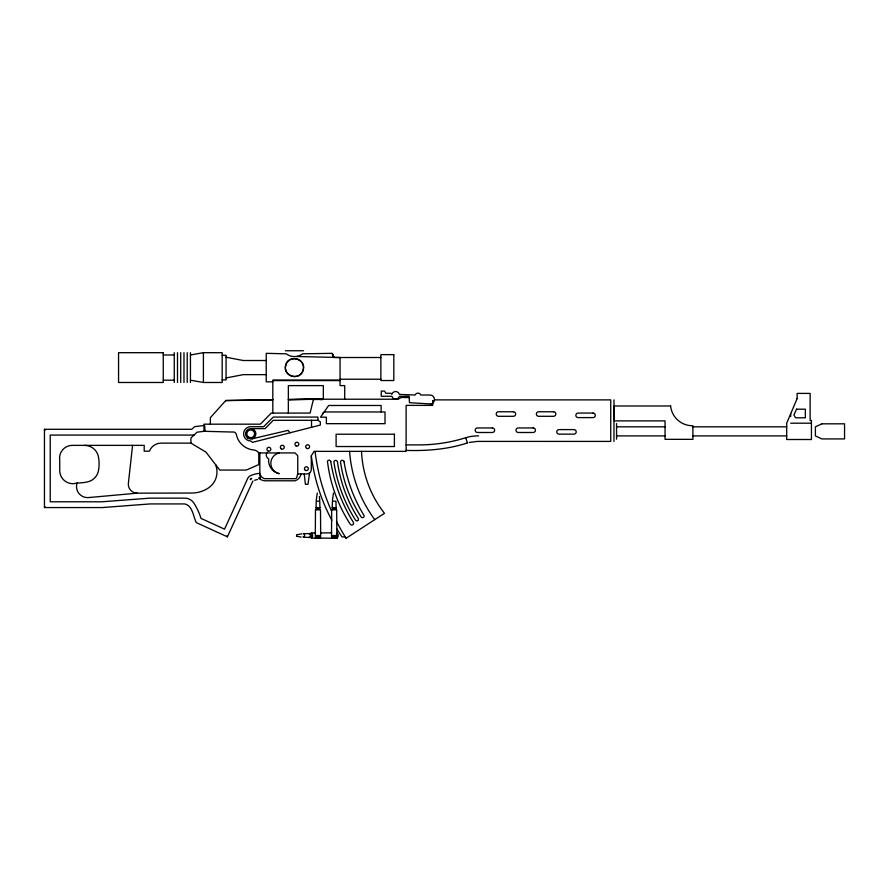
<?xml version="1.0" encoding="UTF-8"?>
<svg xmlns="http://www.w3.org/2000/svg" width="889" height="889" viewBox="0 0 889 889"><rect width="100%" height="100%" fill="white"/><g stroke="black" fill="none" stroke-linecap="round" stroke-linejoin="round"><path stroke-width="1.33" d="M316.039 507.908L316.217 501.185L319.751 501.185L319.94 507.908M332.23 507.908L332.419 501.185L335.942 501.185L336.131 507.908M316.251 500.207L317.273 493.062M332.442 500.207L333.464 493.062M132.583 445.367L128.372 483.338A8.846 8.846 0 0 0 137.262 493.162L191.724 493.039A29.993 29.993 0 0 0 208.459 487.939A19.302 19.302 0 0 0 215.538 464.558M309.572 472.948L307.983 484.283L305.394 484.283L304.238 473.981M434.31 400.839L434.488 399.55A4.578 4.578 0 0 0 429.309 395.027L420.886 395.027A3.156 3.156 0 0 0 415.063 395.027L399.394 394.372A3.889 3.889 0 0 0 391.882 394.305L391.06 393.271L385.882 393.271L384.481 391.093L381.248 391.093L381.248 396.272L391.871 396.272A3.889 3.889 0 0 0 399.383 396.316L409.096 396.272L409.485 402.695L432.665 404.084M252.921 480.971L227.406 536.823L196.258 522.588C193.313 516.576 192.546 505.485 184.69 503.93L150.052 503.93L102.268 507.563L44.45 507.563L44.45 429.298L191.735 429.298L194.502 426.709L204.025 425.464M313.428 399.339L322.551 399.083L288.358 399.672L322.551 399.205L313.428 399.35L321.729 399.217M259.932 474.604L262.144 477.449L264.422 478.682L294.859 478.682A2.045 2.045 0 0 0 296.859 477.037A17.936 17.936 0 0 1 297.759 473.981L306.827 473.981A4.678 4.678 0 0 0 311.306 469.314L311.306 455.713L314.139 451.368L406.106 451.368L406.106 405.384L432.665 405.384L432.665 400.617M225.784 400.495L210.36 417.697L210.36 424.175M44.45 507.563L45.239 506.786M336.72 528.711A184.301 184.301 0 0 0 341.998 536.889L345.232 536.889L346.121 538.256L384.481 513.309A107.88 107.88 0 0 1 361.512 451.368M254.632 480.238L257.666 479.427M272.812 381.826L266.233 381.826L266.233 353.333L286.247 353.822C290.992 357.5 297.915 357.5 302.649 353.822L332.208 353.333L333.464 356.111L332.208 353.822L333.419 355.244M467.37 442.978C447.645 449.378 426.742 451.056 406.106 450.401M296.47 534.811L302.049 533.811M469.236 442.444L477.537 441.4L610.743 441.411L610.743 399.883L434.443 399.883M252.043 438.833L287.98 430.376L290.192 432.743M190.446 380.181L203.403 382.481L222.183 382.481L222.183 352.689L203.403 352.689L190.446 354.989M226.073 377.947L243.242 374.647L266.233 374.647M137.262 493.162L88.956 497.54A11.101 11.101 0 0 1 77.065 483.005A13.168 13.168 0 0 1 59.719 470.514L59.719 460.146A12.768 12.768 0 0 1 72.32 445.367L144.207 445.367L144.207 451.19L149.396 451.19A12.602 12.602 0 0 1 161.142 443.133L190.935 443.133L205.948 452.101L219.772 470.07L246.32 470.07L258.777 464.591L258.777 452.934A6.879 6.879 0 0 0 253.732 450.001A19.536 19.536 0 0 1 236.341 434.477A3.156 3.156 0 0 0 232.507 432.043L204.025 431.298L204.025 424.175L260.377 424.175L271.245 413.074L310.105 413.074L313.461 399.217L398.305 399.217L401.061 397.516L409.485 397.516M260.155 477.771L258.81 477.882L260.233 479.127M303.782 533.733L309.772 533.556M225.806 400.472L272.812 399.694M225.673 400.628L272.812 399.85M313.384 399.517L322.551 399.372M288.358 399.45L322.551 398.917L322.551 399.561L319.918 399.594M311.483 533L315.517 532.967M320.907 532.922L331.664 532.844M250.698 428.642L265.078 428.609L273.267 420.308L317.951 420.308L320.318 421.819L320.318 425.064L252.532 442.344L250.698 440.955A7.123 7.123 0 0 1 243.575 433.821A7.123 7.123 0 0 1 250.698 426.698L263.655 426.698L273.267 417.074L317.951 417.074L317.951 420.308M285.38 350.744L303.516 350.744M163.254 354.989L174.255 354.989M222.183 355.278L226.073 355.278L226.073 379.892L222.183 379.892M380.87 357.511L334.231 357.511L333.742 356.322M266.233 360.512L243.242 360.512L226.073 357.222M340.065 379.236L380.87 379.236M272.812 413.074L272.812 380.081L340.065 380.081M163.254 380.181L174.255 380.181M272.812 380.581L340.065 380.592M432.665 400.739L434.321 400.739M324.174 411.963L385.015 411.963L385.015 423.675L326.385 423.675L326.385 417.197L320.551 417.197L328.663 405.484L381.125 405.484L381.125 411.963M790.699 423.197L811.435 423.197M616.566 426.831L665.061 426.831M692.909 426.831L786.687 426.831M194.013 435.077L50.229 435.077L50.229 501.785L102.046 501.785L149.83 498.151L184.812 498.151A10.812 10.812 0 0 1 193.902 503.118A61.73 61.73 0 0 1 200.981 518.398L224.55 529.155L247.698 478.493A5.656 5.656 0 0 1 250.42 475.737A25.314 25.314 0 0 1 259.844 473.359L259.844 452.934M616.566 435.899L665.061 435.899M692.909 435.899L786.687 435.899M406.106 444.889L419.063 444.889A155.519 155.519 0 0 0 465.792 437.71A39.305 39.305 0 0 1 478.615 435.899M258.777 452.934L295.037 452.934L297.759 455.713L297.759 473.981M316.039 507.641L319.94 507.641M332.23 507.641L336.131 507.641M316.039 508.73L319.94 508.73M332.23 508.73L336.131 508.73M315.784 536.067L320.196 536.067M331.975 536.067L336.386 536.067M315.239 536.623L320.74 536.623M331.43 536.623L336.931 536.623M316.684 537.978L319.295 537.978M332.875 537.978L335.486 537.978M315.239 538.256L320.74 538.256M331.43 538.256L336.931 538.256M316.995 399.217L323.329 399.217L323.329 385.615L288.358 385.615L288.358 413.074M311.483 538.012L334.364 538.189M296.793 356.5L340.065 357.511L340.065 385.615L344.71 385.615L344.71 399.217M303.782 537.267L309.772 537.456M301.193 537.123L296.47 536.189M296.559 536.211L297.248 536.423M44.45 429.298L45.239 430.087M227.017 535.778L227.406 536.823M465.792 437.71L467.325 442.8M204.559 425.398L204.937 428.287M205.126 429.665L205.315 431.132L197.091 432.198L190.935 437.955L190.935 443.133M319.395 496.418L319.718 500.207M259.844 473.359L260.199 478.338M790.699 413.718L790.699 416.43M616.566 423.597L616.566 439.144M613.977 399.883L613.977 441.411M333.219 355.922L333.219 357.489M322.551 413.074L322.551 414.318M311.528 420.308L311.528 427.298M203.403 352.689L203.403 382.481M190.446 352.689L190.446 382.481M187.212 352.689L187.212 382.481M183.979 352.689L183.979 382.481M180.734 352.689L180.734 382.481M177.5 352.689L177.5 382.481M174.255 352.689L174.255 382.481M303.582 533.8A1.767 0.8 -90 0 1 304.538 534.9A1.767 0.8 -90 0 1 304.127 537.1A1.767 0.8 -90 0 1 303.093 536.378M336.464 532.844A2.756 1.256 -90 0 1 338.009 536.211A2.756 1.256 -90 0 1 335.909 537.456M336.542 534.789A2.756 1.256 -90 0 1 336.542 536.211M336.22 537.456A2.756 1.256 -90 0 1 334.442 537.456M335.342 537.412A2.2 1 -90 0 1 334.342 537.412M335.22 537.401A2.689 1.222 -90 0 1 333.497 537.401M310.672 533.733A2.5 1.145 -90 0 1 312.283 533.733A2.5 1.145 -90 0 1 312.283 537.278A2.5 1.145 -90 0 1 310.672 537.278M310.061 533.811A1.956 0.889 -90 0 1 311.394 535.245A1.956 0.889 -90 0 1 310.283 537.389M309.094 533.811A1.956 0.889 -90 0 1 310.428 535.5A1.956 0.889 -90 0 1 309.094 537.2M337.32 534.333A1.656 0.756 -90 0 1 337.32 536.667M266.733 452.934A4.456 4.456 0 0 0 268.689 458.902A13.379 13.379 0 0 0 279.235 473.659A10.59 10.59 0 0 1 279.235 452.934M84.566 445.367A14.135 14.135 0 0 1 98.49 456.99A38.305 38.305 0 0 1 98.49 470.592A14.091 14.091 0 0 1 87.744 481.827A46.784 46.784 0 0 1 77.065 483.005M331.886 520.265A184.301 184.301 0 0 1 311.306 455.713M346.121 538.256A208.026 208.026 0 0 1 336.487 521.443M331.464 510.953A208.026 208.026 0 0 1 315.05 451.368M374.758 519.632A130.294 130.294 0 0 1 349.588 451.368M300.993 473.981A8.579 8.579 0 0 1 295.004 480.782L265.211 480.782A8.301 8.301 0 0 1 259.188 478.204M433.776 402.017A4.578 4.578 0 0 1 430.609 404.073M315.484 509.83L315.306 535.522L320.673 535.522L320.496 509.83L315.484 509.83M331.675 509.83L331.497 535.522L336.864 535.522L336.687 509.83L331.675 509.83M285.691 365.235C282.246 376.369 300.615 381.292 303.205 369.924C306.649 358.789 288.28 353.866 285.691 365.235M797.122 398.583L786.687 423.197L786.687 439.51L811.435 439.51L811.435 420.497L810.135 420.497L810.135 393.405L797.122 393.405L797.122 398.583M796.566 409.184L793.877 415.074L795.644 417.797L805.356 417.797L805.356 409.184L796.566 409.184M250.376 479.538L251.665 478.315A2.8 2.8 0 0 0 250.365 479.538M821.881 423.82L815.402 426.831L815.402 435.899L821.881 438.922L844.55 438.922L844.55 423.82L821.881 423.82M163.254 352.689L118.559 352.689L118.559 382.481L163.254 382.481L163.254 352.689M393.816 354.633L380.87 354.633L380.87 380.536L393.816 380.536L393.816 354.633M670.606 405.984L614.255 405.984L614.255 420.886L665.061 420.886L665.061 439.344L692.909 439.344L692.909 425.742A21.947 21.947 0 0 1 670.606 405.984M513.386 411.763L498.485 411.763A2.267 2.267 0 0 0 496.218 414.03A2.267 2.267 0 0 0 498.485 416.296L513.386 416.296A2.267 2.267 0 0 0 515.653 414.03A2.267 2.267 0 0 0 513.386 411.763M553.536 411.763L538.645 411.763A2.267 2.267 0 0 0 536.378 414.03A2.267 2.267 0 0 0 538.645 416.296L553.536 416.296A2.267 2.267 0 0 0 555.803 414.03A2.267 2.267 0 0 0 553.536 411.763M593.03 413.063L578.128 413.063A2.267 2.267 0 0 0 575.861 415.33A2.267 2.267 0 0 0 578.128 417.597L593.03 417.597A2.267 2.267 0 0 0 595.297 415.33A2.267 2.267 0 0 0 593.03 413.063M492.362 427.953L477.46 427.953A2.267 2.267 0 0 0 475.193 430.22A2.267 2.267 0 0 0 477.46 432.487L492.362 432.487A2.267 2.267 0 0 0 494.628 430.22A2.267 2.267 0 0 0 492.362 427.953M533.167 427.953L518.265 427.953A2.267 2.267 0 0 0 515.998 430.22A2.267 2.267 0 0 0 518.265 432.487L533.167 432.487A2.267 2.267 0 0 0 535.434 430.22A2.267 2.267 0 0 0 533.167 427.953M573.938 429.598L559.037 429.598A2.267 2.267 0 0 0 556.77 431.865A2.267 2.267 0 0 0 559.037 434.132L573.938 434.132A2.267 2.267 0 0 0 576.205 431.865A2.267 2.267 0 0 0 573.938 429.598M394.405 434.221L336.109 434.221L336.109 446.534L394.405 446.534L394.405 434.221M289.914 375.436A9.068 9.068 0 0 0 303.516 367.579A9.068 9.068 0 0 0 289.914 359.734A9.068 9.068 0 0 0 289.914 375.436M306.649 448.378A1.945 1.945 0 0 0 309.561 446.7A1.945 1.945 0 0 0 306.649 445.011A1.945 1.945 0 0 0 306.649 448.378M295.926 445.878A1.945 1.945 0 0 0 298.837 444.189A1.945 1.945 0 0 0 295.926 442.511A1.945 1.945 0 0 0 295.926 445.878M248.109 438.31A5.178 5.178 0 0 0 255.888 433.821A5.178 5.178 0 0 0 248.109 429.343A5.178 5.178 0 0 0 248.109 438.31M248.753 437.188A3.889 3.889 0 0 0 254.587 433.821A3.889 3.889 0 0 0 248.753 430.465A3.889 3.889 0 0 0 248.753 437.188M267.889 450.923A1.945 1.945 0 0 0 270.812 449.245A1.945 1.945 0 0 0 267.889 447.567A1.945 1.945 0 0 0 267.889 450.923M305.427 470.37A1.945 1.945 0 0 0 308.339 468.681A1.945 1.945 0 0 0 305.427 467.003A1.945 1.945 0 0 0 305.427 470.37M357.622 520.598A1.622 1.622 0 0 0 358.278 518.465A141.662 141.662 0 0 1 337.476 461.936A1.845 1.845 0 0 0 333.864 461.747A150.841 150.841 0 0 0 355.456 520.054A1.622 1.622 0 0 0 357.622 520.598M281.346 448.889A1.945 1.945 0 0 0 284.258 447.211A1.945 1.945 0 0 0 281.346 445.533A1.945 1.945 0 0 0 281.346 448.889M330.775 461.613A1.745 1.745 0 0 0 327.452 461.213A147.885 147.885 0 0 0 350.455 524.51A1.822 1.822 0 0 0 353.344 522.321A163.532 163.532 0 0 1 330.775 461.613M344.043 461.747A1.8 1.8 0 0 0 340.498 461.747A135.706 135.706 0 0 0 361.145 516.954A1.622 1.622 0 0 0 363.368 517.431A1.622 1.622 0 0 0 363.879 515.22A147.863 147.863 0 0 1 344.043 461.747"/></g></svg>
